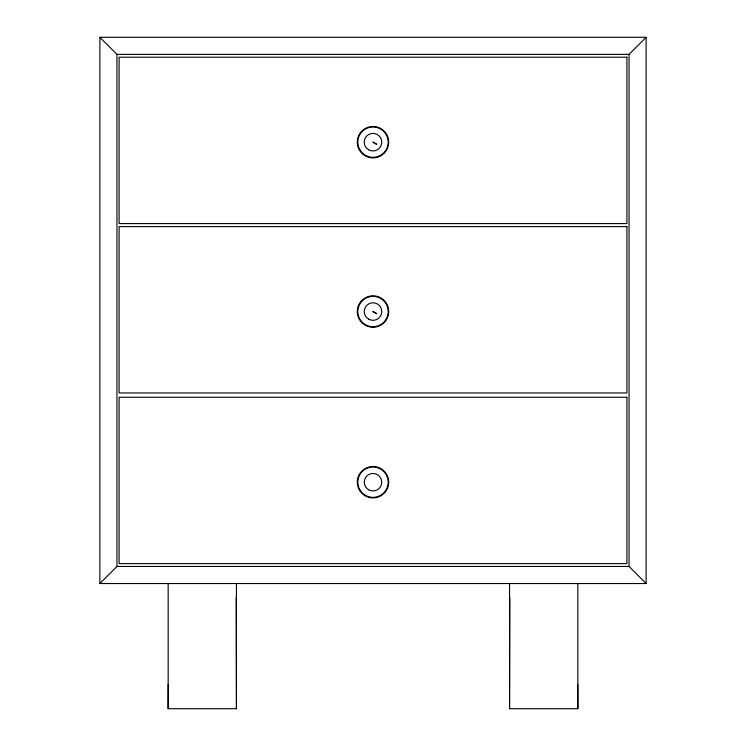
<?xml version="1.0" encoding="UTF-8"?>
<svg xmlns="http://www.w3.org/2000/svg" width="746" height="746" viewBox="0 0 746 746"><rect width="100%" height="100%" fill="white"/><g stroke="black" fill="none" stroke-linecap="round" stroke-linejoin="round"><path stroke-width="1.12" d="M236.445 583.521L236.445 708.7L168.167 708.7L168.223 684.427M577.833 583.521L577.833 708.7L509.555 708.7L509.816 597.751M99.889 583.521L116.954 566.456L629.046 566.456L646.111 583.521L99.889 583.521L99.889 37.3L646.111 37.3L646.111 583.521M629.046 566.456L629.046 54.374L646.111 37.3M99.889 37.3L116.954 54.374L629.046 54.374M577.777 684.427L577.833 708.7M236.184 597.751L236.445 708.7M509.555 583.521L509.555 708.7M168.167 583.521L168.167 708.7M116.954 54.374L116.954 566.456M626.901 57.218L119.099 57.218L119.099 223.586L626.901 223.586L626.901 57.218M626.901 226.588L119.099 226.588L119.099 392.955L626.901 392.955L626.901 226.588M626.901 397.236L119.099 397.236L119.099 563.612L626.901 563.612L626.901 397.236M376.683 144.304L373.009 142.188L376.683 144.304M376.683 313.674L373.009 311.558L376.683 313.674M368.636 489.758A8.728 8.728 0 0 0 381.728 482.196A8.728 8.728 0 0 0 368.636 474.642A8.728 8.728 0 0 0 368.636 489.758M359.395 490.057A15.713 15.713 0 0 0 386.605 490.057A15.713 15.713 0 0 0 373 466.492A15.713 15.713 0 0 0 359.395 490.057M359.852 489.786A15.181 15.181 0 0 0 386.148 489.786A15.181 15.181 0 0 0 373 467.015A15.181 15.181 0 0 0 359.852 489.786M359.395 319.409A15.713 15.713 0 0 0 386.605 319.409A15.713 15.713 0 0 0 373 295.836A15.713 15.713 0 0 0 359.395 319.409M365.409 324.697A15.181 15.181 0 0 0 388.181 311.548A15.181 15.181 0 0 0 365.409 298.4A15.181 15.181 0 0 0 365.409 324.697M368.617 319.139A8.756 8.756 0 0 0 381.756 311.548A8.756 8.756 0 0 0 368.617 303.967A8.756 8.756 0 0 0 368.617 319.139M359.395 150.03A15.713 15.713 0 0 0 386.605 150.03A15.713 15.713 0 0 0 373 126.466A15.713 15.713 0 0 0 359.395 150.03M359.852 149.769A15.181 15.181 0 0 0 386.148 149.769A15.181 15.181 0 0 0 373 126.988A15.181 15.181 0 0 0 359.852 149.769M368.617 149.76A8.756 8.756 0 0 0 381.756 142.178A8.756 8.756 0 0 0 368.617 134.588A8.756 8.756 0 0 0 368.617 149.76"/></g></svg>
